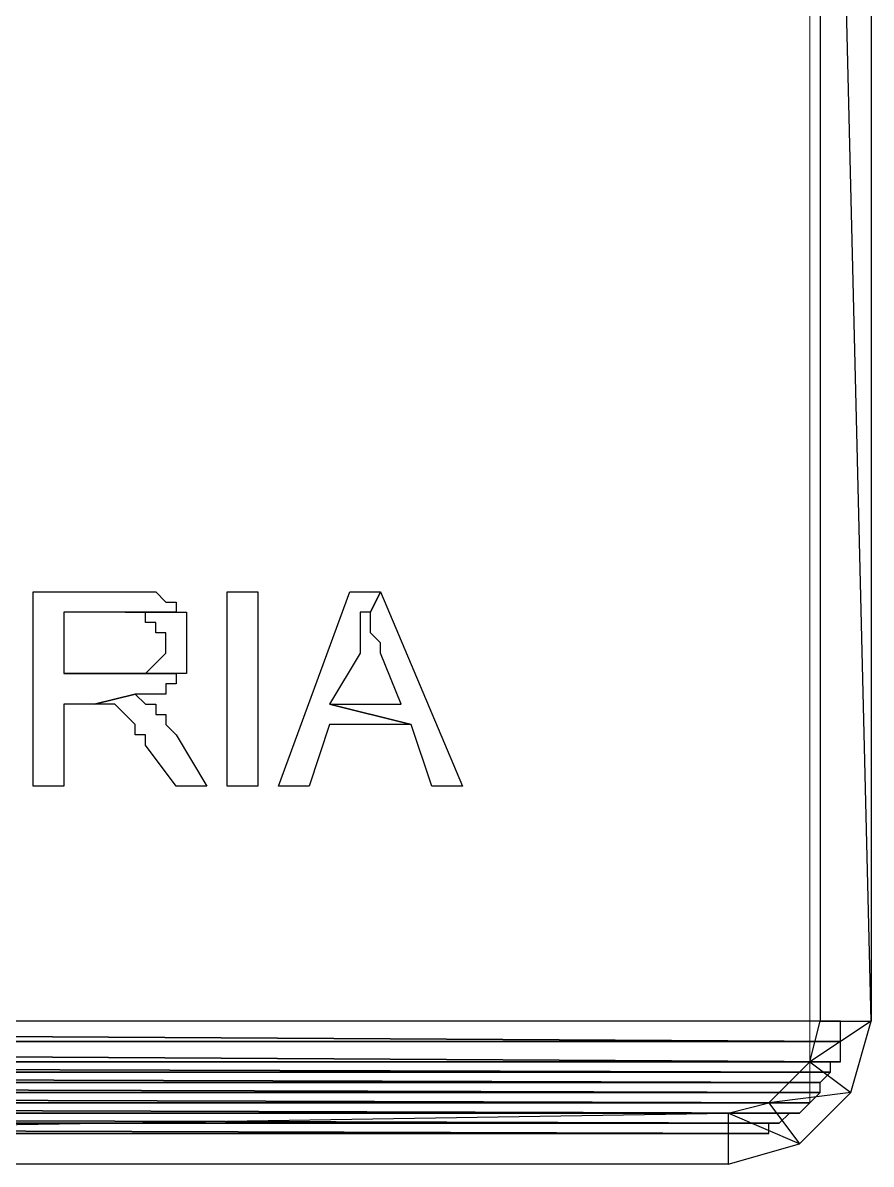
# Model space of a CAD drawing. Header units: millimetres. Extents: x 3165 to 8716, y -1118 to 2802.
# Drawn here: x 4663.83 to 4693, y -467.91 to -428.68 of the extents above; entities that cross this region are included whole.
import ezdxf

# ---------------------------------------------------------------- set-up
doc = ezdxf.new("R2010")
doc.units = ezdxf.units.MM
doc.layers.add('Camada 1', color=7, linetype='Continuous')

msp = doc.modelspace()

# ---------------------------------------------------------------- linework, layer by layer
at = {"layer": 'Camada 1', "lineweight": 9}
msp.add_open_spline([(4575.28, -465.804), (4575.28, -465.804), (4575.28, -387.794), (4575.28, -387.794), (4575.28, -387.794), (4575.28, -387.794), (4690.888, -387.794), (4690.888, -387.794), (4690.888, -387.794), (4690.888, -387.794), (4690.888, -465.804), (4690.888, -465.804), (4690.888, -465.804), (4690.888, -465.804), (4575.28, -465.804), (4575.28, -465.804)], degree=3, knots=[0, 0, 0, 0, 0.2, 0.2, 0.2, 0.2, 0.4, 0.4, 0.4, 0.4, 0.6, 0.6, 0.6, 0.6, 1, 1, 1, 1], dxfattribs=at)
at = {"layer": 'Camada 1'}
for points, knots in [([(4692.996, -390.957), (4692.996, -390.957), (4691.24, -390.957), (4691.24, -390.957), (4691.24, -390.957), (4691.24, -390.957), (4692.996, -462.993), (4692.996, -462.993), (4692.996, -462.993), (4692.996, -462.993), (4692.996, -390.957), (4692.996, -390.957)], [0, 0, 0, 0, 0.25, 0.25, 0.25, 0.25, 0.5, 0.5, 0.5, 0.5, 1, 1, 1, 1]), ([(4691.24, -390.957), (4691.24, -390.957), (4692.996, -462.993), (4692.996, -462.993), (4692.996, -462.993), (4692.996, -462.993), (4691.24, -462.993), (4691.24, -462.993), (4691.24, -462.993), (4691.24, -462.993), (4691.24, -390.957), (4691.24, -390.957)], [0, 0, 0, 0, 0.25, 0.25, 0.25, 0.25, 0.5, 0.5, 0.5, 0.5, 1, 1, 1, 1]), ([(4667.345, -448.235), (4667.345, -448.235), (4664.183, -448.235), (4664.183, -448.235), (4664.183, -448.235), (4664.183, -448.235), (4664.183, -454.912), (4664.183, -454.912), (4664.183, -454.912), (4664.183, -454.912), (4665.237, -454.912), (4665.237, -454.912), (4665.237, -454.912), (4665.237, -454.912), (4665.237, -452.1), (4665.237, -452.1), (4665.237, -452.1), (4665.237, -452.1), (4666.291, -452.1), (4666.291, -452.1), (4666.291, -452.1), (4666.291, -452.1), (4667.696, -451.749), (4667.696, -451.749), (4667.696, -451.749), (4667.696, -451.749), (4668.75, -451.749), (4668.75, -451.749), (4668.75, -451.749), (4668.75, -451.749), (4668.75, -451.397), (4668.75, -451.397), (4668.75, -451.397), (4668.75, -451.397), (4669.102, -451.397), (4669.102, -451.397), (4669.102, -451.397), (4669.102, -451.397), (4669.102, -451.045), (4669.102, -451.045), (4669.102, -451.045), (4669.102, -451.045), (4665.237, -451.045), (4665.237, -451.045), (4665.237, -451.045), (4665.237, -451.045), (4665.237, -448.937), (4665.237, -448.937), (4665.237, -448.937), (4665.237, -448.937), (4669.102, -448.937), (4669.102, -448.937), (4669.102, -448.937), (4669.102, -448.937), (4669.102, -448.587), (4669.102, -448.587), (4669.102, -448.587), (4669.102, -448.587), (4668.75, -448.587), (4668.75, -448.587), (4668.75, -448.587), (4668.75, -448.587), (4668.4, -448.235), (4668.4, -448.235), (4668.4, -448.235), (4668.4, -448.235), (4667.345, -448.235), (4667.345, -448.235)], [0, 0, 0, 0, 0.055556, 0.055556, 0.055556, 0.055556, 0.111111, 0.111111, 0.111111, 0.111111, 0.166667, 0.166667, 0.166667, 0.166667, 0.222222, 0.222222, 0.222222, 0.222222, 0.277778, 0.277778, 0.277778, 0.277778, 0.333333, 0.333333, 0.333333, 0.333333, 0.388889, 0.388889, 0.388889, 0.388889, 0.444444, 0.444444, 0.444444, 0.444444, 0.5, 0.5, 0.5, 0.5, 0.555556, 0.555556, 0.555556, 0.555556, 0.611111, 0.611111, 0.611111, 0.611111, 0.666667, 0.666667, 0.666667, 0.666667, 0.722222, 0.722222, 0.722222, 0.722222, 0.777778, 0.777778, 0.777778, 0.777778, 0.833333, 0.833333, 0.833333, 0.833333, 0.888889, 0.888889, 0.888889, 0.888889, 1, 1, 1, 1]), ([(4671.912, -454.912), (4671.912, -454.912), (4671.912, -448.235), (4671.912, -448.235), (4671.912, -448.235), (4671.912, -448.235), (4670.858, -448.235), (4670.858, -448.235), (4670.858, -448.235), (4670.858, -448.235), (4670.858, -454.912), (4670.858, -454.912), (4670.858, -454.912), (4670.858, -454.912), (4671.912, -454.912), (4671.912, -454.912)], [0, 0, 0, 0, 0.2, 0.2, 0.2, 0.2, 0.4, 0.4, 0.4, 0.4, 0.6, 0.6, 0.6, 0.6, 1, 1, 1, 1]), ([(4676.129, -448.235), (4676.129, -448.235), (4675.075, -448.235), (4675.075, -448.235), (4675.075, -448.235), (4675.075, -448.235), (4672.616, -454.912), (4672.616, -454.912), (4672.616, -454.912), (4672.616, -454.912), (4673.67, -454.912), (4673.67, -454.912), (4673.67, -454.912), (4673.67, -454.912), (4674.373, -452.803), (4674.373, -452.803), (4674.373, -452.803), (4674.373, -452.803), (4677.183, -452.803), (4677.183, -452.803), (4677.183, -452.803), (4677.183, -452.803), (4674.373, -452.1), (4674.373, -452.1), (4674.373, -452.1), (4674.373, -452.1), (4675.427, -450.343), (4675.427, -450.343), (4675.427, -450.343), (4675.427, -450.343), (4675.427, -448.937), (4675.427, -448.937), (4675.427, -448.937), (4675.427, -448.937), (4675.779, -448.937), (4675.779, -448.937), (4675.779, -448.937), (4675.779, -448.937), (4676.129, -448.235), (4676.129, -448.235)], [0, 0, 0, 0, 0.090909, 0.090909, 0.090909, 0.090909, 0.181818, 0.181818, 0.181818, 0.181818, 0.272727, 0.272727, 0.272727, 0.272727, 0.363636, 0.363636, 0.363636, 0.363636, 0.454545, 0.454545, 0.454545, 0.454545, 0.545455, 0.545455, 0.545455, 0.545455, 0.636364, 0.636364, 0.636364, 0.636364, 0.727273, 0.727273, 0.727273, 0.727273, 0.818182, 0.818182, 0.818182, 0.818182, 1, 1, 1, 1]), ([(4676.129, -448.235), (4676.129, -448.235), (4675.779, -448.937), (4675.779, -448.937), (4675.779, -448.937), (4675.779, -448.937), (4675.779, -449.641), (4675.779, -449.641), (4675.779, -449.641), (4675.779, -449.641), (4676.129, -449.991), (4676.129, -449.991), (4676.129, -449.991), (4676.129, -449.991), (4676.129, -450.343), (4676.129, -450.343), (4676.129, -450.343), (4676.129, -450.343), (4676.833, -452.1), (4676.833, -452.1), (4676.833, -452.1), (4676.833, -452.1), (4674.373, -452.1), (4674.373, -452.1), (4674.373, -452.1), (4674.373, -452.1), (4677.183, -452.803), (4677.183, -452.803), (4677.183, -452.803), (4677.183, -452.803), (4677.887, -454.912), (4677.887, -454.912), (4677.887, -454.912), (4677.887, -454.912), (4678.941, -454.912), (4678.941, -454.912), (4678.941, -454.912), (4678.941, -454.912), (4676.129, -448.235), (4676.129, -448.235)], [0, 0, 0, 0, 0.090909, 0.090909, 0.090909, 0.090909, 0.181818, 0.181818, 0.181818, 0.181818, 0.272727, 0.272727, 0.272727, 0.272727, 0.363636, 0.363636, 0.363636, 0.363636, 0.454545, 0.454545, 0.454545, 0.454545, 0.545455, 0.545455, 0.545455, 0.545455, 0.636364, 0.636364, 0.636364, 0.636364, 0.727273, 0.727273, 0.727273, 0.727273, 0.818182, 0.818182, 0.818182, 0.818182, 1, 1, 1, 1]), ([(4669.102, -448.937), (4669.102, -448.937), (4667.345, -448.937), (4667.345, -448.937), (4667.345, -448.937), (4667.345, -448.937), (4668.048, -448.937), (4668.048, -448.937), (4668.048, -448.937), (4668.048, -448.937), (4668.048, -449.289), (4668.048, -449.289), (4668.048, -449.289), (4668.048, -449.289), (4668.4, -449.289), (4668.4, -449.289), (4668.4, -449.289), (4668.4, -449.289), (4668.4, -449.641), (4668.4, -449.641), (4668.4, -449.641), (4668.4, -449.641), (4668.75, -449.641), (4668.75, -449.641), (4668.75, -449.641), (4668.75, -449.641), (4668.75, -450.343), (4668.75, -450.343), (4668.75, -450.343), (4668.75, -450.343), (4668.048, -451.045), (4668.048, -451.045), (4668.048, -451.045), (4668.048, -451.045), (4665.237, -451.045), (4665.237, -451.045), (4665.237, -451.045), (4665.237, -451.045), (4669.454, -451.045), (4669.454, -451.045), (4669.454, -451.045), (4669.454, -451.045), (4669.454, -448.937), (4669.454, -448.937), (4669.454, -448.937), (4669.454, -448.937), (4669.102, -448.937), (4669.102, -448.937)], [0, 0, 0, 0, 0.076923, 0.076923, 0.076923, 0.076923, 0.153846, 0.153846, 0.153846, 0.153846, 0.230769, 0.230769, 0.230769, 0.230769, 0.307692, 0.307692, 0.307692, 0.307692, 0.384615, 0.384615, 0.384615, 0.384615, 0.461538, 0.461538, 0.461538, 0.461538, 0.538462, 0.538462, 0.538462, 0.538462, 0.615385, 0.615385, 0.615385, 0.615385, 0.692308, 0.692308, 0.692308, 0.692308, 0.769231, 0.769231, 0.769231, 0.769231, 0.846154, 0.846154, 0.846154, 0.846154, 1, 1, 1, 1]), ([(4667.696, -451.749), (4667.696, -451.749), (4666.291, -452.1), (4666.291, -452.1), (4666.291, -452.1), (4666.291, -452.1), (4666.993, -452.1), (4666.993, -452.1), (4666.993, -452.1), (4666.993, -452.1), (4667.345, -452.451), (4667.345, -452.451), (4667.345, -452.451), (4667.345, -452.451), (4667.696, -452.803), (4667.696, -452.803), (4667.696, -452.803), (4667.696, -452.803), (4667.696, -453.154), (4667.696, -453.154), (4667.696, -453.154), (4667.696, -453.154), (4668.048, -453.154), (4668.048, -453.154), (4668.048, -453.154), (4668.048, -453.154), (4668.048, -453.506), (4668.048, -453.506), (4668.048, -453.506), (4668.048, -453.506), (4669.102, -454.912), (4669.102, -454.912), (4669.102, -454.912), (4669.102, -454.912), (4670.156, -454.912), (4670.156, -454.912), (4670.156, -454.912), (4670.156, -454.912), (4669.102, -453.154), (4669.102, -453.154), (4669.102, -453.154), (4669.102, -453.154), (4668.75, -452.803), (4668.75, -452.803), (4668.75, -452.803), (4668.75, -452.803), (4668.75, -452.451), (4668.75, -452.451), (4668.75, -452.451), (4668.75, -452.451), (4668.4, -452.451), (4668.4, -452.451), (4668.4, -452.451), (4668.4, -452.451), (4668.4, -452.1), (4668.4, -452.1), (4668.4, -452.1), (4668.4, -452.1), (4668.048, -452.1), (4668.048, -452.1), (4668.048, -452.1), (4668.048, -452.1), (4667.696, -451.749), (4667.696, -451.749)], [0, 0, 0, 0, 0.058824, 0.058824, 0.058824, 0.058824, 0.117647, 0.117647, 0.117647, 0.117647, 0.176471, 0.176471, 0.176471, 0.176471, 0.235294, 0.235294, 0.235294, 0.235294, 0.294118, 0.294118, 0.294118, 0.294118, 0.352941, 0.352941, 0.352941, 0.352941, 0.411765, 0.411765, 0.411765, 0.411765, 0.470588, 0.470588, 0.470588, 0.470588, 0.529412, 0.529412, 0.529412, 0.529412, 0.588235, 0.588235, 0.588235, 0.588235, 0.647059, 0.647059, 0.647059, 0.647059, 0.705882, 0.705882, 0.705882, 0.705882, 0.764706, 0.764706, 0.764706, 0.764706, 0.823529, 0.823529, 0.823529, 0.823529, 0.882353, 0.882353, 0.882353, 0.882353, 1, 1, 1, 1]), ([(4692.294, -465.454), (4692.294, -465.454), (4690.888, -464.399), (4690.888, -464.399), (4690.888, -464.399), (4690.888, -464.399), (4692.996, -462.993), (4692.996, -462.993), (4692.996, -462.993), (4692.996, -462.993), (4692.294, -465.454), (4692.294, -465.454)], [0, 0, 0, 0, 0.25, 0.25, 0.25, 0.25, 0.5, 0.5, 0.5, 0.5, 1, 1, 1, 1]), ([(4690.888, -464.399), (4690.888, -464.399), (4692.996, -462.993), (4692.996, -462.993), (4692.996, -462.993), (4692.996, -462.993), (4691.24, -462.993), (4691.24, -462.993), (4691.24, -462.993), (4691.24, -462.993), (4690.888, -464.399), (4690.888, -464.399)], [0, 0, 0, 0, 0.25, 0.25, 0.25, 0.25, 0.5, 0.5, 0.5, 0.5, 1, 1, 1, 1]), ([(4689.483, -465.804), (4689.483, -465.804), (4692.294, -465.454), (4692.294, -465.454), (4692.294, -465.454), (4692.294, -465.454), (4690.888, -464.399), (4690.888, -464.399), (4690.888, -464.399), (4690.888, -464.399), (4689.483, -465.804), (4689.483, -465.804)], [0, 0, 0, 0, 0.25, 0.25, 0.25, 0.25, 0.5, 0.5, 0.5, 0.5, 1, 1, 1, 1]), ([(4690.537, -467.21), (4690.537, -467.21), (4689.483, -465.804), (4689.483, -465.804), (4689.483, -465.804), (4689.483, -465.804), (4692.294, -465.454), (4692.294, -465.454), (4692.294, -465.454), (4692.294, -465.454), (4690.537, -467.21), (4690.537, -467.21)], [0, 0, 0, 0, 0.25, 0.25, 0.25, 0.25, 0.5, 0.5, 0.5, 0.5, 1, 1, 1, 1]), ([(4688.077, -466.156), (4688.077, -466.156), (4690.537, -467.21), (4690.537, -467.21), (4690.537, -467.21), (4690.537, -467.21), (4689.483, -465.804), (4689.483, -465.804), (4689.483, -465.804), (4689.483, -465.804), (4688.077, -466.156), (4688.077, -466.156)], [0, 0, 0, 0, 0.25, 0.25, 0.25, 0.25, 0.5, 0.5, 0.5, 0.5, 1, 1, 1, 1]), ([(4688.077, -467.912), (4688.077, -467.912), (4688.077, -466.156), (4688.077, -466.156), (4688.077, -466.156), (4688.077, -466.156), (4578.09, -467.912), (4578.09, -467.912), (4578.09, -467.912), (4578.09, -467.912), (4688.077, -467.912), (4688.077, -467.912)], [0, 0, 0, 0, 0.25, 0.25, 0.25, 0.25, 0.5, 0.5, 0.5, 0.5, 1, 1, 1, 1]), ([(4688.077, -466.156), (4688.077, -466.156), (4578.09, -467.912), (4578.09, -467.912), (4578.09, -467.912), (4578.09, -467.912), (4578.09, -466.156), (4578.09, -466.156), (4578.09, -466.156), (4578.09, -466.156), (4688.077, -466.156), (4688.077, -466.156)], [0, 0, 0, 0, 0.25, 0.25, 0.25, 0.25, 0.5, 0.5, 0.5, 0.5, 1, 1, 1, 1]), ([(4688.077, -467.912), (4688.077, -467.912), (4688.077, -466.156), (4688.077, -466.156), (4688.077, -466.156), (4688.077, -466.156), (4690.537, -467.21), (4690.537, -467.21), (4690.537, -467.21), (4690.537, -467.21), (4688.077, -467.912), (4688.077, -467.912)], [0, 0, 0, 0, 0.25, 0.25, 0.25, 0.25, 0.5, 0.5, 0.5, 0.5, 1, 1, 1, 1])]:
    msp.add_open_spline(points, degree=3, knots=knots, dxfattribs=at)
at = {"layer": 'Camada 1', "color": 2}
for points in [[(4573.874, -462.993), (4573.874, -462.993), (4691.942, -463.696), (4691.942, -463.696), (4691.942, -463.696), (4691.942, -463.696), (4573.874, -463.696), (4573.874, -463.696), (4573.874, -463.696), (4573.874, -463.696), (4573.874, -462.993), (4573.874, -462.993)], [(4573.874, -462.993), (4573.874, -462.993), (4691.942, -462.993), (4691.942, -462.993), (4691.942, -462.993), (4691.942, -462.993), (4691.942, -463.696), (4691.942, -463.696), (4691.942, -463.696), (4691.942, -463.696), (4573.874, -462.993), (4573.874, -462.993)], [(4573.874, -463.696), (4573.874, -463.696), (4691.942, -464.399), (4691.942, -464.399), (4691.942, -464.399), (4691.942, -464.399), (4574.225, -464.399), (4574.225, -464.399), (4574.225, -464.399), (4574.225, -464.399), (4573.874, -463.696), (4573.874, -463.696)], [(4573.874, -463.696), (4573.874, -463.696), (4691.942, -463.696), (4691.942, -463.696), (4691.942, -463.696), (4691.942, -463.696), (4691.942, -464.399), (4691.942, -464.399), (4691.942, -464.399), (4691.942, -464.399), (4573.874, -463.696), (4573.874, -463.696)], [(4574.225, -464.399), (4574.225, -464.399), (4691.942, -464.399), (4691.942, -464.399), (4691.942, -464.399), (4691.942, -464.399), (4691.592, -464.399), (4691.592, -464.399), (4691.592, -464.399), (4691.592, -464.399), (4574.225, -464.399), (4574.225, -464.399)], [(4574.225, -464.399), (4574.225, -464.399), (4691.592, -464.75), (4691.592, -464.75), (4691.592, -464.75), (4691.592, -464.75), (4574.577, -464.75), (4574.577, -464.75), (4574.577, -464.75), (4574.577, -464.75), (4574.225, -464.399), (4574.225, -464.399)], [(4574.225, -464.399), (4574.225, -464.399), (4691.592, -464.399), (4691.592, -464.399), (4691.592, -464.399), (4691.592, -464.399), (4691.592, -464.75), (4691.592, -464.75), (4691.592, -464.75), (4691.592, -464.75), (4574.225, -464.399), (4574.225, -464.399)], [(4574.577, -464.75), (4574.577, -464.75), (4691.24, -465.102), (4691.24, -465.102), (4691.24, -465.102), (4691.24, -465.102), (4574.577, -465.102), (4574.577, -465.102), (4574.577, -465.102), (4574.577, -465.102), (4574.577, -464.75), (4574.577, -464.75)], [(4574.577, -464.75), (4574.577, -464.75), (4691.592, -464.75), (4691.592, -464.75), (4691.592, -464.75), (4691.592, -464.75), (4691.24, -465.102), (4691.24, -465.102), (4691.24, -465.102), (4691.24, -465.102), (4574.577, -464.75), (4574.577, -464.75)], [(4574.577, -465.102), (4574.577, -465.102), (4691.24, -465.454), (4691.24, -465.454), (4691.24, -465.454), (4691.24, -465.454), (4574.928, -465.454), (4574.928, -465.454), (4574.928, -465.454), (4574.928, -465.454), (4574.577, -465.102), (4574.577, -465.102)], [(4574.577, -465.102), (4574.577, -465.102), (4691.24, -465.102), (4691.24, -465.102), (4691.24, -465.102), (4691.24, -465.102), (4691.24, -465.454), (4691.24, -465.454), (4691.24, -465.454), (4691.24, -465.454), (4574.577, -465.102), (4574.577, -465.102)], [(4574.928, -465.454), (4574.928, -465.454), (4690.888, -465.804), (4690.888, -465.804), (4690.888, -465.804), (4690.888, -465.804), (4575.28, -465.804), (4575.28, -465.804), (4575.28, -465.804), (4575.28, -465.804), (4574.928, -465.454), (4574.928, -465.454)], [(4574.928, -465.454), (4574.928, -465.454), (4691.24, -465.454), (4691.24, -465.454), (4691.24, -465.454), (4691.24, -465.454), (4690.888, -465.804), (4690.888, -465.804), (4690.888, -465.804), (4690.888, -465.804), (4574.928, -465.454), (4574.928, -465.454)], [(4575.28, -465.804), (4575.28, -465.804), (4690.537, -466.156), (4690.537, -466.156), (4690.537, -466.156), (4690.537, -466.156), (4575.632, -466.156), (4575.632, -466.156), (4575.632, -466.156), (4575.632, -466.156), (4575.28, -465.804), (4575.28, -465.804)], [(4575.28, -465.804), (4575.28, -465.804), (4690.888, -465.804), (4690.888, -465.804), (4690.888, -465.804), (4690.888, -465.804), (4690.537, -466.156), (4690.537, -466.156), (4690.537, -466.156), (4690.537, -466.156), (4575.28, -465.804), (4575.28, -465.804)], [(4575.632, -466.156), (4575.632, -466.156), (4690.537, -466.156), (4690.537, -466.156), (4690.537, -466.156), (4690.537, -466.156), (4690.185, -466.156), (4690.185, -466.156), (4690.185, -466.156), (4690.185, -466.156), (4575.632, -466.156), (4575.632, -466.156)], [(4575.632, -466.156), (4575.632, -466.156), (4689.833, -466.508), (4689.833, -466.508), (4689.833, -466.508), (4689.833, -466.508), (4575.982, -466.508), (4575.982, -466.508), (4575.982, -466.508), (4575.982, -466.508), (4575.632, -466.156), (4575.632, -466.156)], [(4575.632, -466.156), (4575.632, -466.156), (4690.185, -466.156), (4690.185, -466.156), (4690.185, -466.156), (4690.185, -466.156), (4689.833, -466.508), (4689.833, -466.508), (4689.833, -466.508), (4689.833, -466.508), (4575.632, -466.156), (4575.632, -466.156)], [(4575.982, -466.508), (4575.982, -466.508), (4689.483, -466.508), (4689.483, -466.508), (4689.483, -466.508), (4689.483, -466.508), (4576.334, -466.508), (4576.334, -466.508), (4576.334, -466.508), (4576.334, -466.508), (4575.982, -466.508), (4575.982, -466.508)], [(4575.982, -466.508), (4575.982, -466.508), (4689.833, -466.508), (4689.833, -466.508), (4689.833, -466.508), (4689.833, -466.508), (4689.483, -466.508), (4689.483, -466.508), (4689.483, -466.508), (4689.483, -466.508), (4575.982, -466.508), (4575.982, -466.508)], [(4576.334, -466.508), (4576.334, -466.508), (4689.483, -466.858), (4689.483, -466.858), (4689.483, -466.858), (4689.483, -466.858), (4576.686, -466.858), (4576.686, -466.858), (4576.686, -466.858), (4576.686, -466.858), (4576.334, -466.508), (4576.334, -466.508)], [(4576.334, -466.508), (4576.334, -466.508), (4689.483, -466.508), (4689.483, -466.508), (4689.483, -466.508), (4689.483, -466.508), (4689.483, -466.858), (4689.483, -466.858), (4689.483, -466.858), (4689.483, -466.858), (4576.334, -466.508), (4576.334, -466.508)], [(4576.686, -466.858), (4576.686, -466.858), (4688.779, -466.858), (4688.779, -466.858), (4688.779, -466.858), (4688.779, -466.858), (4577.388, -466.858), (4577.388, -466.858), (4577.388, -466.858), (4577.388, -466.858), (4576.686, -466.858), (4576.686, -466.858)], [(4576.686, -466.858), (4576.686, -466.858), (4689.483, -466.858), (4689.483, -466.858), (4689.483, -466.858), (4689.483, -466.858), (4688.779, -466.858), (4688.779, -466.858), (4688.779, -466.858), (4688.779, -466.858), (4576.686, -466.858), (4576.686, -466.858)], [(4577.388, -466.858), (4577.388, -466.858), (4688.077, -466.858), (4688.077, -466.858), (4688.077, -466.858), (4688.077, -466.858), (4578.09, -466.858), (4578.09, -466.858), (4578.09, -466.858), (4578.09, -466.858), (4577.388, -466.858), (4577.388, -466.858)], [(4577.388, -466.858), (4577.388, -466.858), (4688.779, -466.858), (4688.779, -466.858), (4688.779, -466.858), (4688.779, -466.858), (4688.077, -466.858), (4688.077, -466.858), (4688.077, -466.858), (4688.077, -466.858), (4577.388, -466.858), (4577.388, -466.858)]]:
    msp.add_open_spline(points, degree=3, knots=[0, 0, 0, 0, 0.25, 0.25, 0.25, 0.25, 0.5, 0.5, 0.5, 0.5, 1, 1, 1, 1], dxfattribs=at)

doc.saveas('drawing.dxf')
